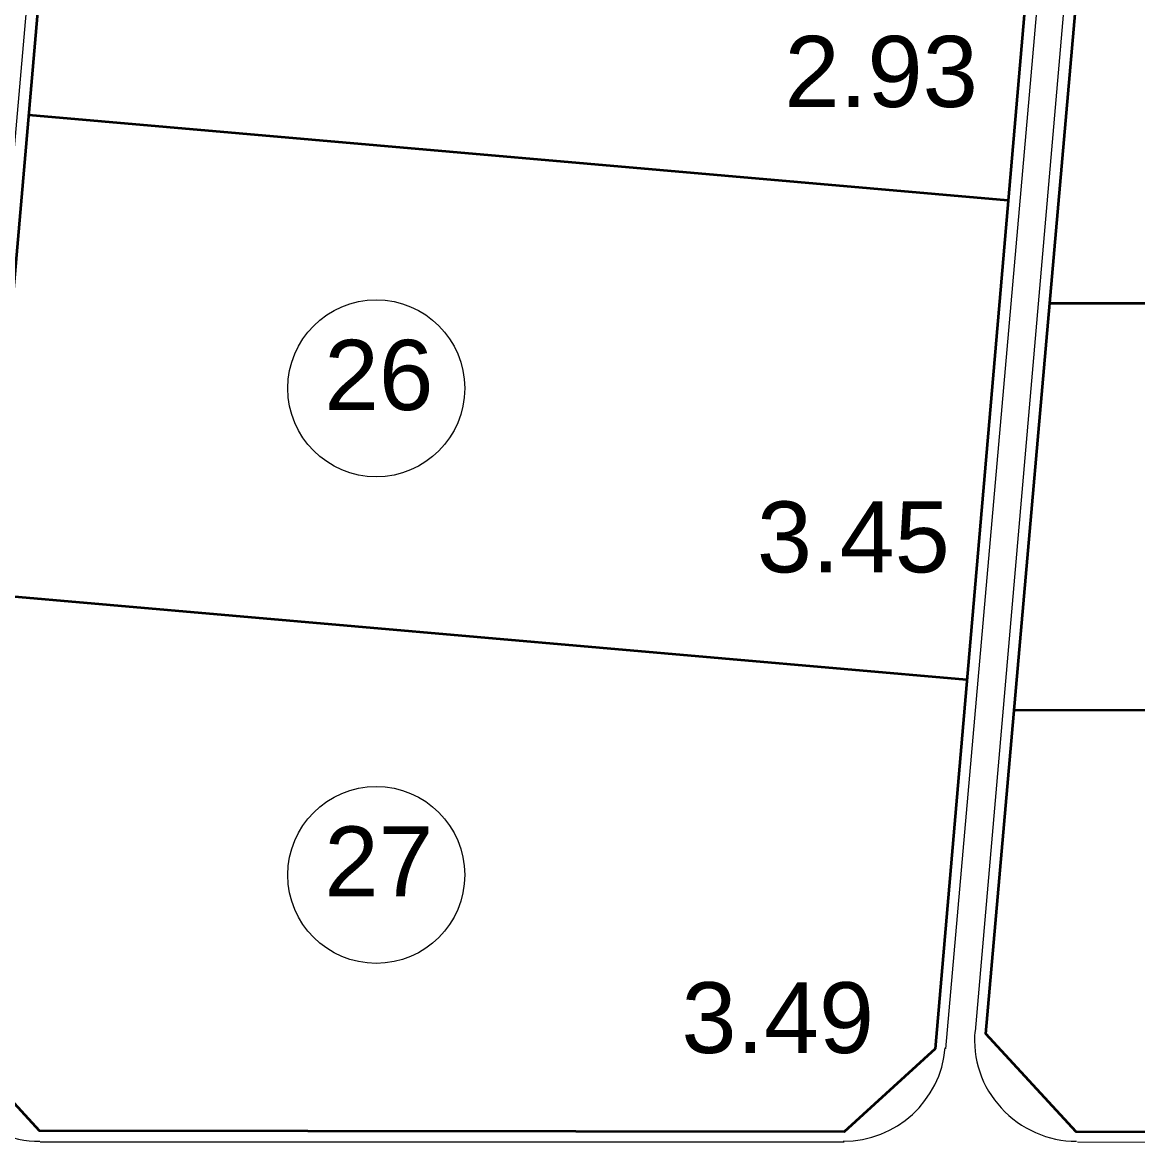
# Model space of a CAD drawing. Header units: millimetres. Extents: x -1787 to 4633, y 81 to 2259.
# Drawn here: x 1899.2 to 2199.6, y 1102.3 to 1404.3 of the extents above; entities that cross this region are included whole.
import ezdxf

# ---------------------------------------------------------------- set-up
doc = ezdxf.new("R2010")
doc.units = ezdxf.units.MM
doc.header["$MEASUREMENT"] = 0
doc.layers.get('0').update_dxf_attribs({"linetype": 'CONTINUOUS'})
doc.styles.add('Arial$001', font='arial.ttf', dxfattribs={"height": 2.232})

msp = doc.modelspace()

# ---------------------------------------------------------------- linework, layer by layer
at = {"color": 1, "linetype": 'Continuous', "lineweight": 35, "true_color": 0x000001}
for points in [[(2145.08174, 1127.81558), (2120.51538, 1105.4383), (1903.7963, 1105.68153), (1879.47317, 1132.19374), (1909.02578, 1472.47431), (1936.51091, 1494.60835), (2150.91929, 1464.93414), (2171.83718, 1438.78677)], [(2624.24736, 1378.70865), (2624.24736, 1129.63981), (2599.55939, 1105.07345), (2183.02582, 1105.4383), (2158.70269, 1131.82889), (2185.2149, 1434.40861), (2212.57842, 1456.54266), (2603.08624, 1403.03177)]]:
    msp.add_lwpolyline(points, close=True, dxfattribs=at)
at = {"color": 5, "linetype": 'Continuous', "lineweight": 20, "true_color": 0x000005}
for points in [[(1876.31117, 1132.80182), (1905.98538, 1472.47431), (1905.98538, 1472.47431)], [(2174.99918, 1438.17869), (2147.8789, 1127.81558), (2147.8789, 1127.81558)], [(2155.90553, 1132.43697), (2182.05289, 1434.40861), (2182.05289, 1434.40861)], [(2120.51538, 1102.64114), (1904.03953, 1102.64114), (1904.03953, 1102.64114)], [(2599.31616, 1102.27629), (2183.39066, 1102.64114), (2183.39066, 1102.64114)]]:
    msp.add_lwpolyline(points, dxfattribs=at)
at = {"color": 1, "linetype": 'Continuous', "lineweight": 35, "true_color": 0x000001}
for points in [[(2164.66185, 1356.33137), (1900.99914, 1379.31672), (1900.99914, 1379.31672)], [(2419.08178, 1328.603), (2175.85049, 1328.603), (2175.85049, 1328.603)], [(2153.47322, 1227.17556), (1889.8105, 1250.16091), (1889.8105, 1250.16091)], [(2418.71693, 1218.66246), (2166.24286, 1219.02731), (2166.24286, 1219.02731)]]:
    msp.add_lwpolyline(points, dxfattribs=at)
at = {"color": 7, "linetype": 'Continuous', "lineweight": 15, "true_color": 0x000007}
for points in [[(1994.52157, 1329.57593), (1981.38708, 1329.57593), (1970.68491, 1318.87375), (1970.68491, 1305.73926), (1970.68491, 1305.73926), (1970.68491, 1292.60477), (1981.38708, 1281.9026), (1994.52157, 1281.9026), (1994.52157, 1281.9026), (2007.65606, 1281.9026), (2018.35824, 1292.60477), (2018.35824, 1305.73926), (2018.35824, 1305.73926), (2018.35824, 1318.87375), (2007.65606, 1329.57593), (1994.52157, 1329.57593)], [(1994.52157, 1198.47426), (1981.38708, 1198.47426), (1970.68491, 1187.77209), (1970.68491, 1174.6376), (1970.68491, 1174.6376), (1970.68491, 1161.50311), (1981.38708, 1150.80093), (1994.52157, 1150.80093), (1994.52157, 1150.80093), (2007.65606, 1150.80093), (2018.35824, 1161.50311), (2018.35824, 1174.6376), (2018.35824, 1174.6376), (2018.35824, 1187.77209), (2007.65606, 1198.47426), (1994.52157, 1198.47426)]]:
    msp.add_open_spline(points, degree=3, knots=[0, 0, 0, 0, 0.0625, 0.0625, 0.0625, 0.062501, 0.125, 0.125, 0.125, 0.125001, 0.1875, 0.1875, 0.1875, 0.187501, 1, 1, 1, 1], dxfattribs=at)
at = {"color": 5, "linetype": 'Continuous', "lineweight": 20, "true_color": 0x000005}
for points in [[(1876.43278, 1132.80182), (1875.82471, 1125.14003), (1878.37863, 1117.47825), (1883.60811, 1111.88393), (1883.60811, 1111.88393), (1888.83758, 1106.16799), (1896.13452, 1102.88437), (1903.91792, 1102.88437)], [(2155.78391, 1132.80182), (2155.05422, 1125.14003), (2157.60815, 1117.47825), (2162.83762, 1111.88393), (2162.83762, 1111.88393), (2168.06709, 1106.16799), (2175.48565, 1102.88437), (2183.14743, 1102.88437)]]:
    msp.add_open_spline(points, degree=3, knots=[0, 0, 0, 0, 0.125, 0.125, 0.125, 0.125001, 1, 1, 1, 1], dxfattribs=at)
msp.add_open_spline([(2120.27215, 1102.88437), (2134.62279, 1102.88437), (2146.54112, 1113.82978), (2147.75728, 1128.05881)], degree=3, dxfattribs=at)

# ---------------------------------------------------------------- texts
at = {"color": 7, "true_color": 0x000007, "style": 'Arial$001'}
for s, height, p in [('2.93', 19.166924, (2104.46211, 1381.51532)), ('26', 18.917409, (1980.53577, 1299.88318)), ('3.45', 19.112651, (2097.04356, 1256.15349)), ('27', 18.860335, (1980.53577, 1168.8555)), ('3.49', 19.073639, (2076.73375, 1126.66627))]:
    msp.add_text(s, height=height, dxfattribs=at).set_placement(p)

doc.saveas('drawing.dxf')
